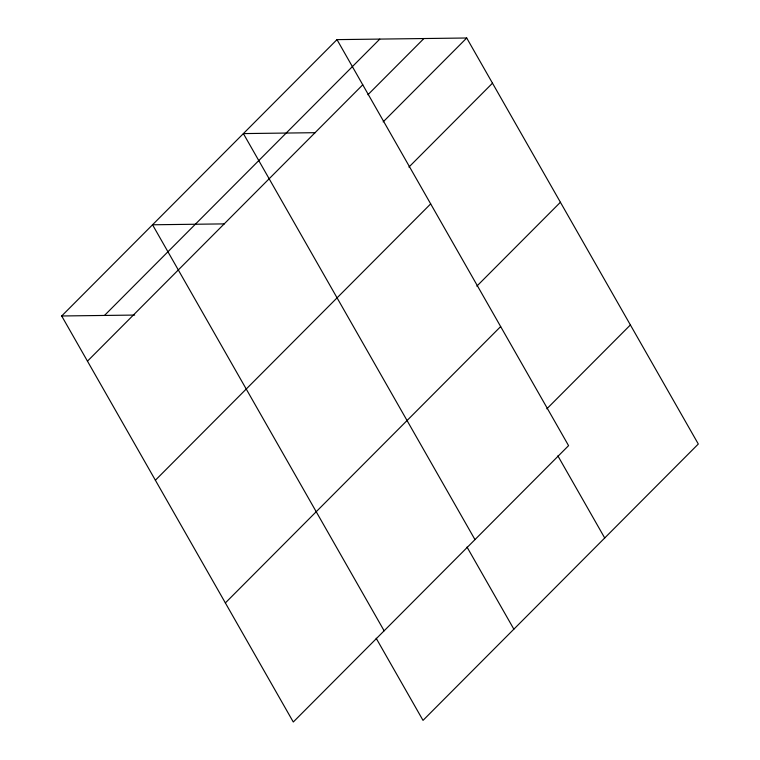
<?xml version="1.0" encoding="UTF-8"?>
<svg xmlns="http://www.w3.org/2000/svg" width="760" height="760" viewBox="0 0 760 760"><rect width="100%" height="100%" fill="white"/><g stroke="black" fill="none" stroke-linecap="round" stroke-linejoin="round"><path stroke-width="1.14" d="M336.984 39.624L568.575 445.645L293.284 722L61.693 315.979L336.984 39.624L466.716 38L698.307 444.02L423.016 720.375L376.171 638.248M104.5 315.438L379.8 39.092M87.457 361.161L362.757 84.806M367.916 94.743L423.909 38.532M383.144 121.894L466.716 38M408.918 167.077L492.489 83.182M155.382 480.234L430.673 203.889M476.843 286.149L560.414 202.255M225.359 602.927L500.659 326.572M546.82 408.832L630.392 324.947M315.219 132.686L243.38 133.589L474.971 539.609M224.371 223.886L152.541 224.78L384.132 630.8M61.693 315.979L134.681 315.067M557.869 455.858L604.713 537.985M467.02 547.058L513.864 629.175"/></g></svg>
